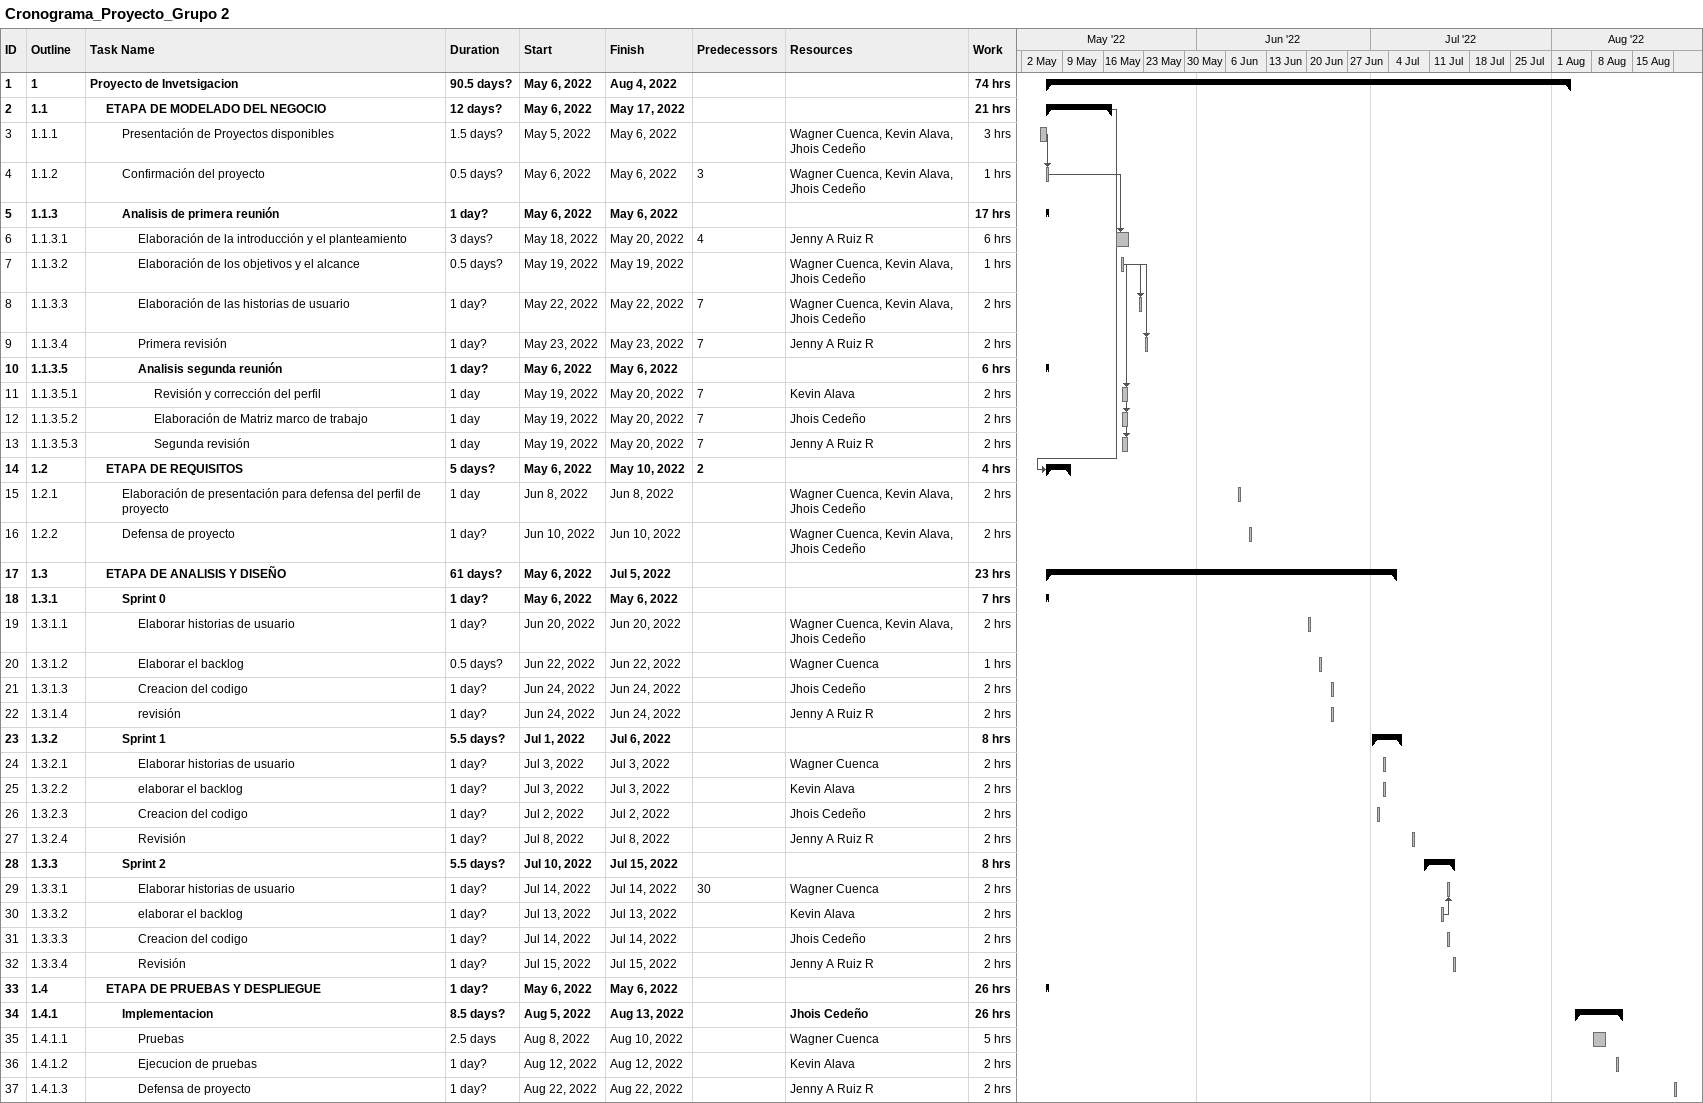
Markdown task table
Cronograma_Proyecto_Grupo 2

| ID | WBS | Task | Duration | Start | Finish | Predecessors | Resources | Work (h) |
|---|---|---|---|---|---|---|---|---|
| 1 | 1 | **Proyecto de Invetsigacion** | 90.5d? | 2022-05-06 | 2022-08-04 |  |  | 74 |
| 2 | 1.1 | **ETAPA DE MODELADO DEL NEGOCIO** | 12d? | 2022-05-06 | 2022-05-17 |  |  | 21 |
| 3 | 1.1.1 | Presentación de Proyectos disponibles | 1.5d? | 2022-05-05 | 2022-05-06 |  | Wagner Cuenca, Kevin Alava, Jhois Cedeño | 3 |
| 4 | 1.1.2 | Confirmación del proyecto | 0.5d? | 2022-05-06 | 2022-05-06 | 3 | Wagner Cuenca, Kevin Alava, Jhois Cedeño | 1 |
| 5 | 1.1.3 | **Analisis de primera reunión** | 1d? | 2022-05-06 | 2022-05-06 |  |  | 17 |
| 6 | 1.1.3.1 | Elaboración de la introducción y el planteamiento | 3d? | 2022-05-18 | 2022-05-20 | 4 | Jenny A Ruiz R | 6 |
| 7 | 1.1.3.2 | Elaboración de los objetivos y el alcance | 0.5d? | 2022-05-19 | 2022-05-19 |  | Wagner Cuenca, Kevin Alava, Jhois Cedeño | 1 |
| 8 | 1.1.3.3 | Elaboración de las historias de usuario | 1d? | 2022-05-22 | 2022-05-22 | 7 | Wagner Cuenca, Kevin Alava, Jhois Cedeño | 2 |
| 9 | 1.1.3.4 | Primera revisión | 1d? | 2022-05-23 | 2022-05-23 | 7 | Jenny A Ruiz R | 2 |
| 10 | 1.1.3.5 | **Analisis segunda reunión** | 1d? | 2022-05-06 | 2022-05-06 |  |  | 6 |
| 11 | 1.1.3.5.1 | Revisión y corrección del perfil | 1d | 2022-05-19 | 2022-05-20 | 7 | Kevin Alava | 2 |
| 12 | 1.1.3.5.2 | Elaboración de Matriz marco de trabajo | 1d | 2022-05-19 | 2022-05-20 | 7 | Jhois Cedeño | 2 |
| 13 | 1.1.3.5.3 | Segunda revisión | 1d | 2022-05-19 | 2022-05-20 | 7 | Jenny A Ruiz R | 2 |
| 14 | 1.2 | **ETAPA DE REQUISITOS** | 5d? | 2022-05-06 | 2022-05-10 | 2 |  | 4 |
| 15 | 1.2.1 | Elaboración de presentación para defensa del perfil de proyecto | 1d | 2022-06-08 | 2022-06-08 |  | Wagner Cuenca, Kevin Alava, Jhois Cedeño | 2 |
| 16 | 1.2.2 | Defensa de proyecto | 1d? | 2022-06-10 | 2022-06-10 |  | Wagner Cuenca, Kevin Alava, Jhois Cedeño | 2 |
| 17 | 1.3 | **ETAPA DE ANALISIS Y DISEÑO** | 61d? | 2022-05-06 | 2022-07-05 |  |  | 23 |
| 18 | 1.3.1 | **Sprint 0** | 1d? | 2022-05-06 | 2022-05-06 |  |  | 7 |
| 19 | 1.3.1.1 | Elaborar historias de usuario | 1d? | 2022-06-20 | 2022-06-20 |  | Wagner Cuenca, Kevin Alava, Jhois Cedeño | 2 |
| 20 | 1.3.1.2 | Elaborar el backlog | 0.5d? | 2022-06-22 | 2022-06-22 |  | Wagner Cuenca | 1 |
| 21 | 1.3.1.3 | Creacion del codigo | 1d? | 2022-06-24 | 2022-06-24 |  | Jhois Cedeño | 2 |
| 22 | 1.3.1.4 | revisión | 1d? | 2022-06-24 | 2022-06-24 |  | Jenny A Ruiz R | 2 |
| 23 | 1.3.2 | **Sprint 1** | 5.5d? | 2022-07-01 | 2022-07-06 |  |  | 8 |
| 24 | 1.3.2.1 | Elaborar historias de usuario | 1d? | 2022-07-03 | 2022-07-03 |  | Wagner Cuenca | 2 |
| 25 | 1.3.2.2 | elaborar el backlog | 1d? | 2022-07-03 | 2022-07-03 |  | Kevin Alava | 2 |
| 26 | 1.3.2.3 | Creacion del codigo | 1d? | 2022-07-02 | 2022-07-02 |  | Jhois Cedeño | 2 |
| 27 | 1.3.2.4 | Revisión | 1d? | 2022-07-08 | 2022-07-08 |  | Jenny A Ruiz R | 2 |
| 28 | 1.3.3 | **Sprint 2** | 5.5d? | 2022-07-10 | 2022-07-15 |  |  | 8 |
| 29 | 1.3.3.1 | Elaborar historias de usuario | 1d? | 2022-07-14 | 2022-07-14 | 30 | Wagner Cuenca | 2 |
| 30 | 1.3.3.2 | elaborar el backlog | 1d? | 2022-07-13 | 2022-07-13 |  | Kevin Alava | 2 |
| 31 | 1.3.3.3 | Creacion del codigo | 1d? | 2022-07-14 | 2022-07-14 |  | Jhois Cedeño | 2 |
| 32 | 1.3.3.4 | Revisión | 1d? | 2022-07-15 | 2022-07-15 |  | Jenny A Ruiz R | 2 |
| 33 | 1.4 | **ETAPA DE PRUEBAS Y DESPLIEGUE** | 1d? | 2022-05-06 | 2022-05-06 |  |  | 26 |
| 34 | 1.4.1 | **Implementacion** | 8.5d? | 2022-08-05 | 2022-08-13 |  | Jhois Cedeño | 26 |
| 35 | 1.4.1.1 | Pruebas | 2.5d | 2022-08-08 | 2022-08-10 |  | Wagner Cuenca | 5 |
| 36 | 1.4.1.2 | Ejecucion de pruebas | 1d? | 2022-08-12 | 2022-08-12 |  | Kevin Alava | 2 |
| 37 | 1.4.1.3 | Defensa de proyecto | 1d? | 2022-08-22 | 2022-08-22 |  | Jenny A Ruiz R | 2 |
